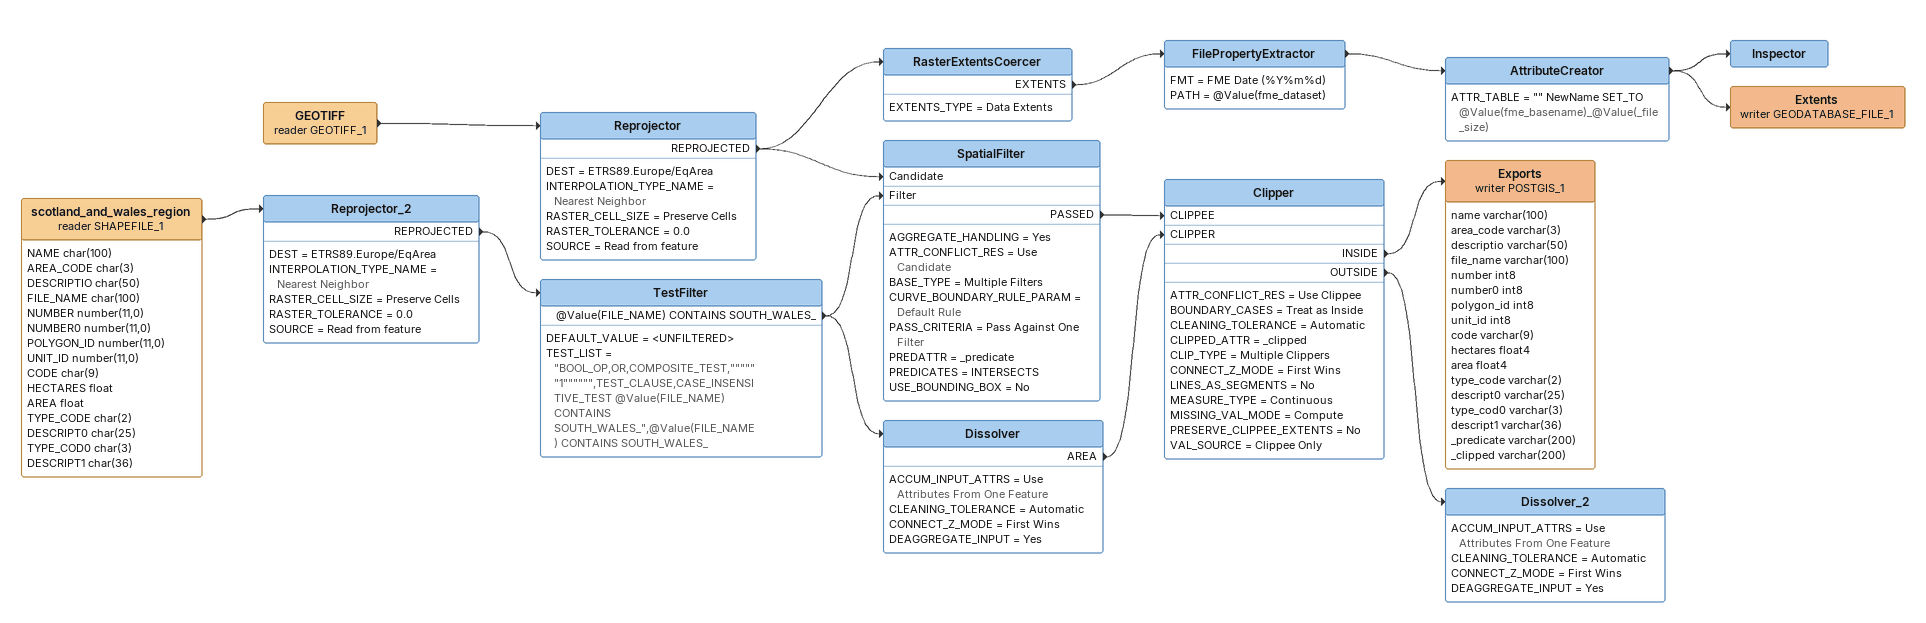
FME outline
scotland_and_wales_region (reader SHAPEFILE_1)
    attributes: NAME char(100), AREA_CODE char(3), DESCRIPTIO char(50), FILE_NAME char(100), NUMBER number(11,0), NUMBER0 number(11,0), POLYGON_ID number(11,0), UNIT_ID number(11,0), CODE char(9), HECTARES float, AREA float, TYPE_CODE char(2), DESCRIPT0 char(25), TYPE_COD0 char(3), DESCRIPT1 char(36)
    -> Reprojector_2
Reprojector_2
    DEST = ETRS89.Europe/EqArea
    INTERPOLATION_TYPE_NAME = Nearest Neighbor
    RASTER_CELL_SIZE = Preserve Cells
    RASTER_TOLERANCE = 0.0
    SOURCE = Read from feature
    REPROJECTED -> TestFilter
TestFilter
    DEFAULT_VALUE = <UNFILTERED>
    TEST_LIST = "BOOL_OP,OR,COMPOSITE_TEST,""""""1"""""",TEST_CLAUSE,CASE_INSENSITIVE_TEST @Value(FILE_NAME) CONTAINS SOUTH_WALES_",@Value(FILE_NAME) CONTAINS SOUTH_WALES_
    @Value(FILE_NAME) CONTAINS SOUTH_WALES_ -> SpatialFilter [Filter]
    @Value(FILE_NAME) CONTAINS SOUTH_WALES_ -> Dissolver
Dissolver
    ACCUM_INPUT_ATTRS = Use Attributes From One Feature
    CLEANING_TOLERANCE = Automatic
    CONNECT_Z_MODE = First Wins
    DEAGGREGATE_INPUT = Yes
    AREA -> Clipper [CLIPPER]
GEOTIFF (reader GEOTIFF_1)
    -> Reprojector
Reprojector
    DEST = ETRS89.Europe/EqArea
    INTERPOLATION_TYPE_NAME = Nearest Neighbor
    RASTER_CELL_SIZE = Preserve Cells
    RASTER_TOLERANCE = 0.0
    SOURCE = Read from feature
    REPROJECTED -> RasterExtentsCoercer
    REPROJECTED -> SpatialFilter [Candidate]
RasterExtentsCoercer
    EXTENTS_TYPE = Data Extents
    EXTENTS -> FilePropertyExtractor
FilePropertyExtractor
    FMT = FME Date (%Y%m%d)
    PATH = @Value(fme_dataset)
    -> AttributeCreator
AttributeCreator
    ATTR_TABLE = "" NewName SET_TO @Value(fme_basename)_@Value(_file_size)
    -> Inspector
    -> Extents (writer GEODATABASE_FILE_1)
Inspector
Extents (writer GEODATABASE_FILE_1)
SpatialFilter
    AGGREGATE_HANDLING = Yes
    ATTR_CONFLICT_RES = Use Candidate
    BASE_TYPE = Multiple Filters
    CURVE_BOUNDARY_RULE_PARAM = Default Rule
    PASS_CRITERIA = Pass Against One Filter
    PREDATTR = _predicate
    PREDICATES = INTERSECTS
    USE_BOUNDING_BOX = No
    PASSED -> Clipper [CLIPPEE]
Clipper
    ATTR_CONFLICT_RES = Use Clippee
    BOUNDARY_CASES = Treat as Inside
    CLEANING_TOLERANCE = Automatic
    CLIPPED_ATTR = _clipped
    CLIP_TYPE = Multiple Clippers
    CONNECT_Z_MODE = First Wins
    LINES_AS_SEGMENTS = No
    MEASURE_TYPE = Continuous
    MISSING_VAL_MODE = Compute
    PRESERVE_CLIPPEE_EXTENTS = No
    VAL_SOURCE = Clippee Only
    INSIDE -> Exports (writer POSTGIS_1)
    OUTSIDE -> Dissolver_2
Exports (writer POSTGIS_1)
    attributes: name varchar(100), area_code varchar(3), descriptio varchar(50), file_name varchar(100), number int8, number0 int8, polygon_id int8, unit_id int8, code varchar(9), hectares float4, area float4, type_code varchar(2), descript0 varchar(25), type_cod0 varchar(3), descript1 varchar(36), _predicate varchar(200), _clipped varchar(200)
Dissolver_2
    ACCUM_INPUT_ATTRS = Use Attributes From One Feature
    CLEANING_TOLERANCE = Automatic
    CONNECT_Z_MODE = First Wins
    DEAGGREGATE_INPUT = Yes
